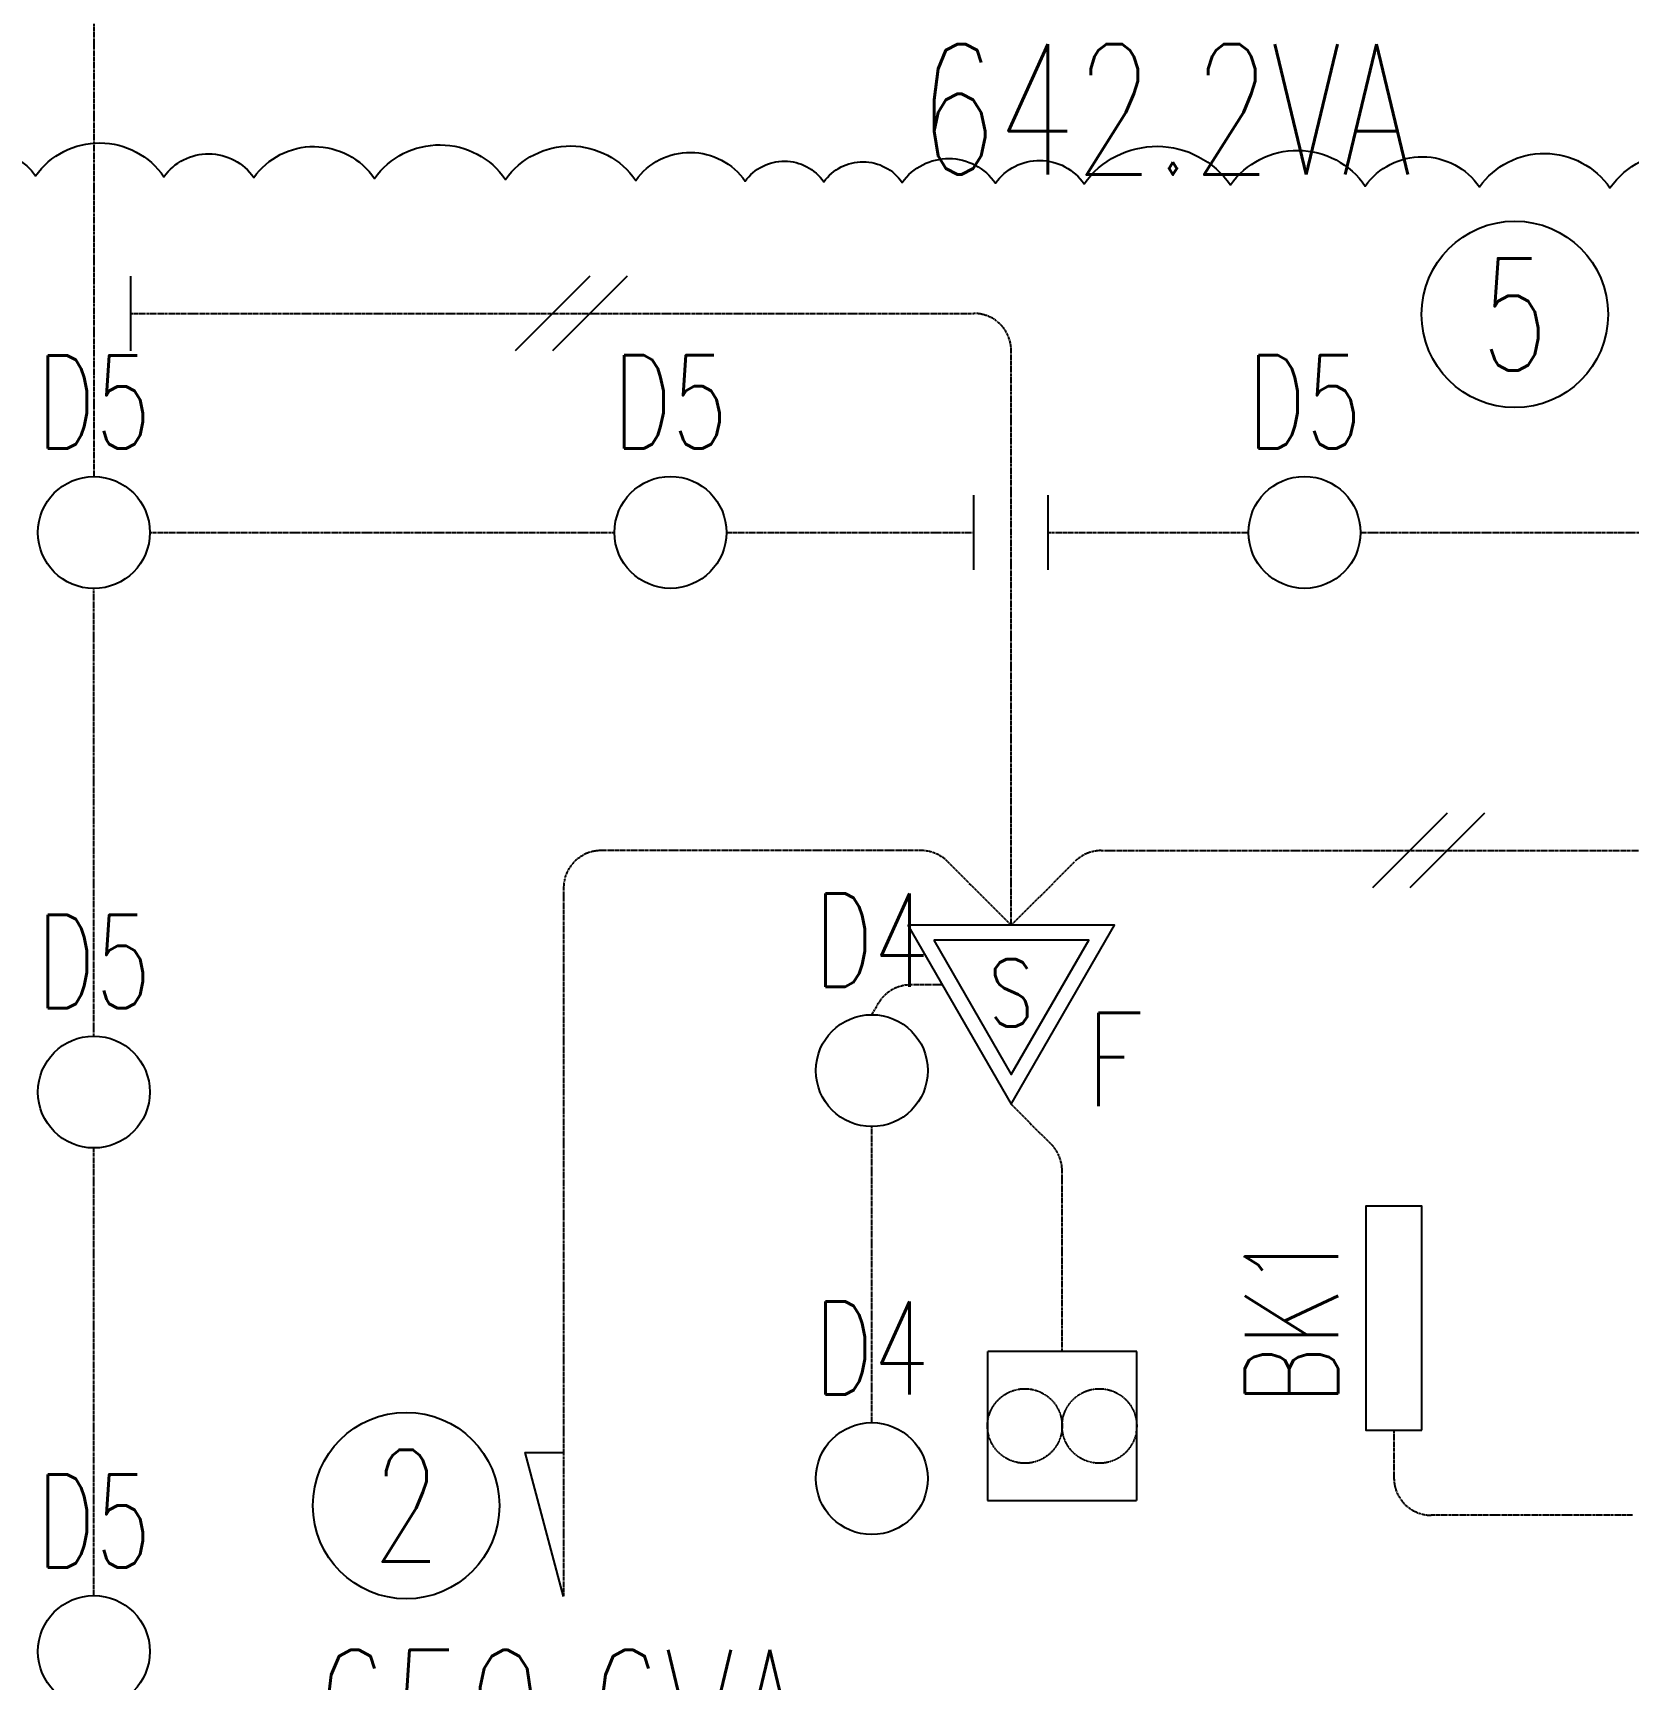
# Model space of a CAD drawing. Header units: millimetres. Extents: x 3999 to 176614, y 1464 to 57550.
# Drawn here: x 113741 to 118017, y 29437 to 33851 of the extents above; entities that cross this region are included whole.
import ezdxf
from ezdxf.enums import TextEntityAlignment as Align

# ---------------------------------------------------------------- set-up
doc = ezdxf.new("R2010")
doc.units = ezdxf.units.MM
doc.header["$LTSCALE"] = 0.2
doc.set_wipeout_variables(frame=1)
doc.linetypes.add('CENTER', pattern=[50.8, 31.75, -6.35, 6.35, -6.35])
doc.linetypes.add('HIDDEN', pattern=[9.525, 6.35, -3.175])
for name, color, linetype in [('1_シンボル', 2, 'Continuous'), ('1_乗数', 3, 'Continuous'), ('1_回路番号', 4, 'Continuous'), ('1_文字', 3, 'Continuous'), ('1_機器', 7, 'HIDDEN'), ('1_配線_1', 1, 'Continuous'), ('1_配線_4', 1, 'CENTER')]:
    doc.layers.add(name, color=color, linetype=linetype)
doc.layers.add('1_追加変更', color=10, linetype='Continuous', plot=False)
doc.layers.add('kakure', color=170, linetype='Continuous', plot=False)
doc.styles.get("Standard").update_dxf_attribs({"font": 'simplex.shx', "width": 0.8, "bigfont": 'extfont2.shx'})

# ---------------------------------------------------------------- blocks, each defined once
blk = doc.blocks.new('L-DL')
at = {"color": 0, "linetype": 'ByBlock'}
blk.add_circle((0, 0), 150, dxfattribs=at)
blk = doc.blocks.new('D5')
at = {"layer": '1_シンボル', "linetype": 'Continuous', "lineweight": -3, "transparency": 33554687}
blk.add_blockref('L-DL', (0, 0), dxfattribs=at)
at = {"layer": 'kakure', "width": 0.7}
blk.add_text('D5', height=250, dxfattribs=at).set_placement((0, 350), align=Align.MIDDLE)
blk = doc.blocks.new('D4')
at = {"layer": '1_シンボル', "linetype": 'Continuous', "lineweight": -3, "transparency": 33554687}
blk.add_blockref('L-DL', (0, 0), dxfattribs=at)
at = {"layer": 'kakure', "width": 0.7}
blk.add_text('D4', height=250, dxfattribs=at).set_placement((0, 350), align=Align.MIDDLE)
blk = doc.blocks.new('L-20WX1B')
at = {"color": 0, "linetype": 'ByBlock'}
blk.add_lwpolyline([(-300, -75), (300, -75), (300, 75), (-300, 75)], close=True, dxfattribs=at)
blk = doc.blocks.new('BK1')
at = {"layer": '1_シンボル'}
blk.add_blockref('L-20WX1B', (0, 0), dxfattribs=at)
at = {"layer": 'kakure', "width": 0.7}
blk.add_text('BK1', height=250, dxfattribs=at).set_placement((0, 275), align=Align.MIDDLE)
blk = doc.blocks.new('L-熱ｾﾝｻｰ親')
at = {"color": 0, "linetype": 'ByBlock'}
for points in [[(-277.1, 480), (0, 0), (277.1, 480)], [(-207.8, 440), (0, 80), (207.8, 440)]]:
    blk.add_lwpolyline(points, close=True, dxfattribs=at)
at = {"color": 0, "linetype": 'ByBlock', "width": 0.8}
blk.add_text('S', height=180, dxfattribs=at).set_placement((0, 208.6), align=Align.CENTER)
blk = doc.blocks.new('換気扇')
at = {"color": 0}
blk.add_lwpolyline([(-200, -200), (200, -200), (200, 200), (-200, 200)], close=True, dxfattribs=at)
for centre in [(-100, 0), (100, 0)]:
    blk.add_circle(centre, 100, dxfattribs=at)

msp = doc.modelspace()

# ---------------------------------------------------------------- linework, layer by layer
at = {"layer": '1_乗数', "linetype": 'Continuous', "lineweight": -3}
for p, q in [((115233.8, 33198.9), (115033.7, 32998.8)), ((115333.8, 33198.9), (115133.7, 32998.8)), ((117532.7, 31758.6), (117332.5, 31558.4)), ((117632.7, 31758.6), (117432.5, 31558.4))]:
    msp.add_line(p, q, dxfattribs=at)
at = {"layer": '1_追加変更'}
msp.add_lwpolyline([(113504, 33469.4, -0.520567), (113747.7, 33467.6, -0.520567), (114091.6, 33465, -0.520567), (114332.6, 33463.1, -0.520567), (114656.5, 33460.6, -0.520567), (115007.5, 33458, -0.520567), (115356.8, 33455.3, -0.520567), (115650.2, 33453, -0.520567), (115861.1, 33451.4, -0.520567), (116071.2, 33449.8, -0.520567), (116321.5, 33447.9, -0.520567), (116559, 33446.1, -0.520567), (116951.1, 33443.1, -0.520567), (117312.8, 33440.3, -0.520567), (117619, 33438, -0.520567), (117968.8, 33435.3, -0.520567), (118345.3, 33432.5, -0.520567)], format="xyb", dxfattribs=at)
at = {"layer": '1_配線_1'}
for p, q in [((114003.4, 32998.8), (114003.4, 33198.8)), ((116262.9, 32411.6), (116262.9, 32611.6)), ((116462.9, 32411.6), (116462.9, 32611.6))]:
    msp.add_line(p, q, dxfattribs=at)
msp.add_lwpolyline([(115163.5, 29658.5), (115060, 30044.9), (115163.5, 30044.9)], dxfattribs=at)
at = {"layer": '1_配線_4'}
for p, q in [((113904, 33875), (113904, 32661.2)), ((114004, 33098.8), (116263.5, 33098.8)), ((116363.5, 31458.5), (116363.5, 32998.8)), ((114054, 32511.2), (115299.9, 32511.2)), ((115599.9, 32511.6), (116263.5, 32511.6)), ((116463.5, 32511.6), (116999.9, 32511.6)), ((117299.9, 32511.6), (118699.9, 32511.6)), ((113904, 31161.2), (113904, 32361.2)), ((116122.1, 31658.5), (115263.5, 31658.5)), ((116604.9, 31658.5), (118260.3, 31658.5)), ((116363.5, 31458.5), (116192.8, 31629.2)), ((116363.5, 31458.5), (116534.2, 31629.2)), ((115163.5, 31558.5), (115163.5, 29658.5)), ((116178.8, 31298.5), (116093.7, 31298.5)), ((115989.8, 31218.6), (116007.1, 31248.5)), ((116363.5, 30978.5), (116470.7, 30871.3)), ((115989.8, 30124.9), (115989.8, 30918.6)), ((113904, 29661.2), (113904, 30861.2)), ((116500, 30315.9), (116500, 30800.6)), ((117389.8, 30105.1), (117389.8, 29976.5)), ((118029.6, 29876.5), (117489.8, 29876.5))]:
    msp.add_line(p, q, dxfattribs=at)
for centre, start, end in [((116263.5, 32998.8), 0, 90), ((115263.5, 31558.5), 90, 180), ((116122.1, 31558.5), 45, 90), ((116604.9, 31558.5), 90, 135), ((116093.7, 31198.5), 90, 150), ((116400, 30800.6), 0, 45), ((117489.8, 29976.5), 180, 270)]:
    msp.add_arc(centre, 100, start, end, dxfattribs=at)

# ---------------------------------------------------------------- block references
at = {"layer": '1_シンボル'}
for name, p in [('D5', (113904, 32511.2)), ('D5', (115449.9, 32511.6)), ('D5', (117149.9, 32511.6)), ('D4', (115989.8, 31068.6)), ('D5', (113904, 31011.2)), ('D4', (115989.8, 29974.9)), ('D5', (113904, 29511.2))]:
    msp.add_blockref(name, p, dxfattribs=at)
at = {"layer": '1_シンボル', "lineweight": -3}
msp.add_blockref('L-熱ｾﾝｻｰ親', (116363.5, 30978.5), dxfattribs=at)
at = {"layer": '1_シンボル', "rotation": 90}
msp.add_blockref('BK1', (117389.8, 30405.1), dxfattribs=at)
at = {"layer": '1_機器'}
msp.add_blockref('換気扇', (116500, 30115.9), dxfattribs=at)

# ---------------------------------------------------------------- texts
at = {"layer": '1_文字', "lineweight": -3, "width": 0.8}
msp.add_text('F', height=250, dxfattribs=at).set_placement((116563.5, 30898.5), align=Align.BOTTOM_LEFT)
at = {"layer": 'kakure', "color": 210, "lineweight": -3, "width": 0.7}
for s, p in [('642.2VA', (116114.8, 33471)), ('659.6VA', (114488, 29165.5))]:
    msp.add_text(s, height=350, dxfattribs=at).set_placement(p)

# ---------------------------------------------------------------- wipeouts: each hides what was drawn before it
for points in [[(117712.8, 33387.8), (117711, 33387.8), (117709.2, 33387.7), (117707.3, 33387.7), (117705.5, 33387.6), (117703.7, 33387.6), (117701.8, 33387.5), (117700, 33387.4), (117698.2, 33387.3), (117696.4, 33387.2), (117694.5, 33387.1), (117692.7, 33387), (117690.9, 33386.9), (117689, 33386.7), (117687.2, 33386.6), (117685.4, 33386.4), (117683.6, 33386.2), (117681.7, 33386), (117679.9, 33385.8), (117678.1, 33385.6), (117676.3, 33385.3), (117674.5, 33385.1), (117672.7, 33384.9), (117670.8, 33384.6), (117669, 33384.3), (117667.2, 33384), (117665.4, 33383.7), (117663.6, 33383.4), (117661.8, 33383.1), (117660, 33382.8), (117658.2, 33382.4), (117656.4, 33382.1), (117654.6, 33381.7), (117652.8, 33381.3), (117651, 33380.9), (117649.2, 33380.5), (117647.4, 33380.1), (117645.7, 33379.7), (117643.9, 33379.3), (117642.1, 33378.8), (117640.3, 33378.4), (117638.6, 33377.9), (117636.8, 33377.4), (117635, 33376.9), (117633.3, 33376.4), (117631.5, 33375.9), (117629.7, 33375.4), (117628, 33374.9), (117626.2, 33374.3), (117624.5, 33373.8), (117622.7, 33373.2), (117621, 33372.6), (117619.3, 33372), (117617.5, 33371.4), (117615.8, 33370.8), (117614.1, 33370.2), (117612.4, 33369.6), (117610.7, 33368.9), (117608.9, 33368.3), (117607.2, 33367.6), (117605.5, 33366.9), (117603.8, 33366.3), (117602.1, 33365.6), (117600.4, 33364.9), (117598.8, 33364.1), (117597.1, 33363.4), (117595.4, 33362.7), (117593.7, 33361.9), (117592.1, 33361.2), (117590.4, 33360.4), (117588.7, 33359.6), (117587.1, 33358.8), (117585.4, 33358), (117583.8, 33357.2), (117582.2, 33356.4), (117580.5, 33355.6), (117578.9, 33354.7), (117577.3, 33353.9), (117575.7, 33353), (117574, 33352.1), (117572.4, 33351.2), (117570.8, 33350.4), (117569.2, 33349.4), (117567.7, 33348.5), (117566.1, 33347.6), (117564.5, 33346.7), (117562.9, 33345.7), (117561.4, 33344.8), (117559.8, 33343.8), (117558.2, 33342.9), (117556.7, 33341.9), (117555.2, 33340.9), (117553.6, 33339.9), (117552.1, 33338.9), (117550.6, 33337.8), (117549.1, 33336.8), (117547.5, 33335.8), (117546, 33334.7), (117544.5, 33333.7), (117543.1, 33332.6), (117541.6, 33331.5), (117540.1, 33330.4), (117538.6, 33329.3), (117537.2, 33328.2), (117535.7, 33327.1), (117534.3, 33326), (117532.8, 33324.9), (117531.4, 33323.7), (117530, 33322.6), (117528.5, 33321.4), (117527.1, 33320.2), (117525.7, 33319.1), (117524.3, 33317.9), (117522.9, 33316.7), (117521.6, 33315.5), (117520.2, 33314.3), (117518.8, 33313.1), (117517.5, 33311.8), (117516.1, 33310.6), (117514.8, 33309.3), (117513.4, 33308.1), (117512.1, 33306.8), (117510.8, 33305.6), (117509.5, 33304.3), (117508.2, 33303), (117506.9, 33301.7), (117505.6, 33300.4), (117504.3, 33299.1), (117503, 33297.8), (117501.8, 33296.4), (117500.5, 33295.1), (117499.3, 33293.7), (117498, 33292.4), (117496.8, 33291), (117495.6, 33289.7), (117494.4, 33288.3), (117493.2, 33286.9), (117492, 33285.5), (117490.8, 33284.1), (117489.6, 33282.7), (117488.4, 33281.3), (117487.3, 33279.9), (117486.1, 33278.5), (117485, 33277), (117483.9, 33275.6), (117482.7, 33274.1), (117481.6, 33272.7), (117480.5, 33271.2), (117479.4, 33269.8), (117478.3, 33268.3), (117477.2, 33266.8), (117476.2, 33265.3), (117475.1, 33263.8), (117474.1, 33262.3), (117473, 33260.8), (117472, 33259.3), (117471, 33257.8), (117470, 33256.2), (117469, 33254.7), (117468, 33253.2), (117467, 33251.6), (117466, 33250.1), (117465.1, 33248.5), (117464.1, 33246.9), (117463.2, 33245.4), (117462.2, 33243.8), (117461.3, 33242.2), (117460.4, 33240.6), (117459.5, 33239), (117458.6, 33237.4), (117457.7, 33235.8), (117456.8, 33234.2), (117456, 33232.6), (117455.1, 33231), (117454.3, 33229.3), (117453.5, 33227.7), (117452.6, 33226.1), (117451.8, 33224.4), (117451, 33222.8), (117450.2, 33221.1), (117449.5, 33219.5), (117448.7, 33217.8), (117447.9, 33216.1), (117447.2, 33214.4), (117446.4, 33212.8), (117445.7, 33211.1), (117445, 33209.4), (117444.3, 33207.7), (117443.6, 33206), (117442.9, 33204.3), (117442.2, 33202.6), (117441.6, 33200.9), (117440.9, 33199.2), (117440.3, 33197.5), (117439.6, 33195.8), (117439, 33194), (117438.4, 33192.3), (117437.8, 33190.6), (117437.2, 33188.8), (117436.6, 33187.1), (117436.1, 33185.4), (117435.5, 33183.6), (117435, 33181.9), (117434.4, 33180.1), (117433.9, 33178.3), (117433.4, 33176.6), (117432.9, 33174.8), (117432.4, 33173.1), (117431.9, 33171.3), (117431.5, 33169.5), (117431, 33167.7), (117430.6, 33166), (117430.1, 33164.2), (117429.7, 33162.4), (117429.3, 33160.6), (117428.9, 33158.8), (117428.5, 33157), (117428.1, 33155.2), (117427.8, 33153.4), (117427.4, 33151.6), (117427.1, 33149.8), (117426.7, 33148), (117426.4, 33146.2), (117426.1, 33144.4), (117425.8, 33142.6), (117425.5, 33140.8), (117425.3, 33139), (117425, 33137.2), (117424.7, 33135.4), (117424.5, 33133.6), (117424.3, 33131.7), (117424.1, 33129.9), (117423.8, 33128.1), (117423.6, 33126.3), (117423.5, 33124.5), (117423.3, 33122.6), (117423.1, 33120.8), (117423, 33119), (117422.8, 33117.2), (117422.7, 33115.3), (117422.6, 33113.5), (117422.5, 33111.7), (117422.4, 33109.8), (117422.3, 33108), (117422.3, 33106.2), (117422.2, 33104.3), (117422.2, 33102.5), (117422.1, 33100.7), (117422.1, 33098.8), (117422.1, 33097), (117422.1, 33095.2), (117422.1, 33093.3), (117422.1, 33091.5), (117422.2, 33089.7), (117422.2, 33087.9), (117422.3, 33086), (117422.3, 33084.2), (117422.4, 33082.4), (117422.5, 33080.5), (117422.6, 33078.7), (117422.7, 33076.9), (117422.8, 33075), (117423, 33073.2), (117423.1, 33071.4), (117423.3, 33069.6), (117423.5, 33067.7), (117423.6, 33065.9), (117423.8, 33064.1), (117424.1, 33062.3), (117424.3, 33060.5), (117424.5, 33058.6), (117424.7, 33056.8), (117425, 33055), (117425.3, 33053.2), (117425.5, 33051.4), (117425.8, 33049.6), (117426.1, 33047.8), (117426.4, 33046), (117426.7, 33044.1), (117427.1, 33042.3), (117427.4, 33040.5), (117427.8, 33038.7), (117428.1, 33037), (117428.5, 33035.2), (117428.9, 33033.4), (117429.3, 33031.6), (117429.7, 33029.8), (117430.1, 33028), (117430.6, 33026.2), (117431, 33024.4), (117431.5, 33022.7), (117431.9, 33020.9), (117432.4, 33019.1), (117432.9, 33017.4), (117433.4, 33015.6), (117433.9, 33013.8), (117434.4, 33012.1), (117435, 33010.3), (117435.5, 33008.6), (117436.1, 33006.8), (117436.6, 33005.1), (117437.2, 33003.4), (117437.8, 33001.6), (117438.4, 32999.9), (117439, 32998.2), (117439.6, 32996.4), (117440.3, 32994.7), (117440.9, 32993), (117441.6, 32991.3), (117442.2, 32989.6), (117442.9, 32987.9), (117443.6, 32986.2), (117444.3, 32984.5), (117445, 32982.8), (117445.7, 32981.1), (117446.4, 32979.4), (117447.2, 32977.7), (117447.9, 32976.1), (117448.7, 32974.4), (117449.5, 32972.7), (117450.2, 32971.1), (117451, 32969.4), (117451.8, 32967.8), (117452.6, 32966.1), (117453.5, 32964.5), (117454.3, 32962.9), (117455.1, 32961.2), (117456, 32959.6), (117456.8, 32958), (117457.7, 32956.4), (117458.6, 32954.8), (117459.5, 32953.2), (117460.4, 32951.6), (117461.3, 32950), (117462.2, 32948.4), (117463.2, 32946.8), (117464.1, 32945.3), (117465.1, 32943.7), (117466, 32942.1), (117467, 32940.6), (117468, 32939), (117469, 32937.5), (117470, 32936), (117471, 32934.4), (117472, 32932.9), (117473, 32931.4), (117474.1, 32929.9), (117475.1, 32928.4), (117476.2, 32926.9), (117477.2, 32925.4), (117478.3, 32923.9), (117479.4, 32922.4), (117480.5, 32921), (117481.6, 32919.5), (117482.7, 32918.1), (117483.9, 32916.6), (117485, 32915.2), (117486.1, 32913.7), (117487.3, 32912.3), (117488.4, 32910.9), (117489.6, 32909.5), (117490.8, 32908.1), (117492, 32906.7), (117493.2, 32905.3), (117494.4, 32903.9), (117495.6, 32902.5), (117496.8, 32901.2), (117498, 32899.8), (117499.3, 32898.4), (117500.5, 32897.1), (117501.8, 32895.8), (117503, 32894.4), (117504.3, 32893.1), (117505.6, 32891.8), (117506.9, 32890.5), (117508.2, 32889.2), (117509.5, 32887.9), (117510.8, 32886.6), (117512.1, 32885.4), (117513.4, 32884.1), (117514.8, 32882.9), (117516.1, 32881.6), (117517.5, 32880.4), (117518.8, 32879.1), (117520.2, 32877.9), (117521.6, 32876.7), (117522.9, 32875.5), (117524.3, 32874.3), (117525.7, 32873.1), (117527.1, 32871.9), (117528.5, 32870.8), (117530, 32869.6), (117531.4, 32868.5), (117532.8, 32867.3), (117534.3, 32866.2), (117535.7, 32865.1), (117537.2, 32864), (117538.6, 32862.9), (117540.1, 32861.8), (117541.6, 32860.7), (117543.1, 32859.6), (117544.5, 32858.5), (117546, 32857.5), (117547.5, 32856.4), (117549.1, 32855.4), (117550.6, 32854.3), (117552.1, 32853.3), (117553.6, 32852.3), (117555.2, 32851.3), (117556.7, 32850.3), (117558.2, 32849.3), (117559.8, 32848.4), (117561.4, 32847.4), (117562.9, 32846.5), (117564.5, 32845.5), (117566.1, 32844.6), (117567.7, 32843.7), (117569.2, 32842.7), (117570.8, 32841.8), (117572.4, 32840.9), (117574, 32840.1), (117575.7, 32839.2), (117577.3, 32838.3), (117578.9, 32837.5), (117580.5, 32836.6), (117582.2, 32835.8), (117583.8, 32835), (117585.4, 32834.2), (117587.1, 32833.4), (117588.7, 32832.6), (117590.4, 32831.8), (117592.1, 32831), (117593.7, 32830.3), (117595.4, 32829.5), (117597.1, 32828.8), (117598.8, 32828.1), (117600.4, 32827.3), (117602.1, 32826.6), (117603.8, 32825.9), (117605.5, 32825.2), (117607.2, 32824.6), (117608.9, 32823.9), (117610.7, 32823.3), (117612.4, 32822.6), (117614.1, 32822), (117615.8, 32821.4), (117617.5, 32820.8), (117619.3, 32820.2), (117621, 32819.6), (117622.7, 32819), (117624.5, 32818.4), (117626.2, 32817.9), (117628, 32817.3), (117629.7, 32816.8), (117631.5, 32816.3), (117633.3, 32815.8), (117635, 32815.3), (117636.8, 32814.8), (117638.6, 32814.3), (117640.3, 32813.8), (117642.1, 32813.4), (117643.9, 32812.9), (117645.7, 32812.5), (117647.4, 32812.1), (117649.2, 32811.7), (117651, 32811.3), (117652.8, 32810.9), (117654.6, 32810.5), (117656.4, 32810.1), (117658.2, 32809.8), (117660, 32809.4), (117661.8, 32809.1), (117663.6, 32808.8), (117665.4, 32808.5), (117667.2, 32808.2), (117669, 32807.9), (117670.8, 32807.6), (117672.7, 32807.3), (117674.5, 32807.1), (117676.3, 32806.8), (117678.1, 32806.6), (117679.9, 32806.4), (117681.7, 32806.2), (117683.6, 32806), (117685.4, 32805.8), (117687.2, 32805.6), (117689, 32805.5), (117690.9, 32805.3), (117692.7, 32805.2), (117694.5, 32805.1), (117696.4, 32804.9), (117698.2, 32804.8), (117700, 32804.8), (117701.8, 32804.7), (117703.7, 32804.6), (117705.5, 32804.5), (117707.3, 32804.5), (117709.2, 32804.5), (117711, 32804.4), (117712.8, 32804.4), (117714.7, 32804.4), (117716.5, 32804.4), (117718.3, 32804.5), (117720.2, 32804.5), (117722, 32804.5), (117723.8, 32804.6), (117725.7, 32804.7), (117727.5, 32804.8), (117729.3, 32804.8), (117731.2, 32804.9), (117733, 32805.1), (117734.8, 32805.2), (117736.6, 32805.3), (117738.5, 32805.5), (117740.3, 32805.6), (117742.1, 32805.8), (117743.9, 32806), (117745.8, 32806.2), (117747.6, 32806.4), (117749.4, 32806.6), (117751.2, 32806.8), (117753, 32807.1), (117754.8, 32807.3), (117756.7, 32807.6), (117758.5, 32807.9), (117760.3, 32808.2), (117762.1, 32808.5), (117763.9, 32808.8), (117765.7, 32809.1), (117767.5, 32809.4), (117769.3, 32809.8), (117771.1, 32810.1), (117772.9, 32810.5), (117774.7, 32810.9), (117776.5, 32811.3), (117778.3, 32811.7), (117780.1, 32812.1), (117781.8, 32812.5), (117783.6, 32812.9), (117785.4, 32813.4), (117787.2, 32813.8), (117788.9, 32814.3), (117790.7, 32814.8), (117792.5, 32815.3), (117794.2, 32815.8), (117796, 32816.3), (117797.8, 32816.8), (117799.5, 32817.3), (117801.3, 32817.9), (117803, 32818.4), (117804.8, 32819), (117806.5, 32819.6), (117808.2, 32820.2), (117810, 32820.8), (117811.7, 32821.4), (117813.4, 32822), (117815.1, 32822.6), (117816.8, 32823.3), (117818.6, 32823.9), (117820.3, 32824.6), (117822, 32825.2), (117823.7, 32825.9), (117825.4, 32826.6), (117827.1, 32827.3), (117828.7, 32828.1), (117830.4, 32828.8), (117832.1, 32829.5), (117833.8, 32830.3), (117835.4, 32831), (117837.1, 32831.8), (117838.8, 32832.6), (117840.4, 32833.4), (117842.1, 32834.2), (117843.7, 32835), (117845.3, 32835.8), (117847, 32836.6), (117848.6, 32837.5), (117850.2, 32838.3), (117851.8, 32839.2), (117853.5, 32840.1), (117855.1, 32840.9), (117856.7, 32841.8), (117858.3, 32842.7), (117859.8, 32843.7), (117861.4, 32844.6), (117863, 32845.5), (117864.6, 32846.5), (117866.1, 32847.4), (117867.7, 32848.4), (117869.3, 32849.3), (117870.8, 32850.3), (117872.3, 32851.3), (117873.9, 32852.3), (117875.4, 32853.3), (117876.9, 32854.3), (117878.4, 32855.4), (117880, 32856.4), (117881.5, 32857.5), (117883, 32858.5), (117884.4, 32859.6), (117885.9, 32860.7), (117887.4, 32861.8), (117888.9, 32862.9), (117890.3, 32864), (117891.8, 32865.1), (117893.2, 32866.2), (117894.7, 32867.3), (117896.1, 32868.5), (117897.5, 32869.6), (117899, 32870.8), (117900.4, 32871.9), (117901.8, 32873.1), (117903.2, 32874.3), (117904.6, 32875.5), (117905.9, 32876.7), (117907.3, 32877.9), (117908.7, 32879.1), (117910, 32880.4), (117911.4, 32881.6), (117912.7, 32882.9), (117914.1, 32884.1), (117915.4, 32885.4), (117916.7, 32886.6), (117918, 32887.9), (117919.3, 32889.2), (117920.6, 32890.5), (117921.9, 32891.8), (117923.2, 32893.1), (117924.5, 32894.4), (117925.7, 32895.8), (117927, 32897.1), (117928.2, 32898.4), (117929.5, 32899.8), (117930.7, 32901.2), (117931.9, 32902.5), (117933.1, 32903.9), (117934.3, 32905.3), (117935.5, 32906.7), (117936.7, 32908.1), (117937.9, 32909.5), (117939.1, 32910.9), (117940.2, 32912.3), (117941.4, 32913.7), (117942.5, 32915.2), (117943.7, 32916.6), (117944.8, 32918.1), (117945.9, 32919.5), (117947, 32921), (117948.1, 32922.4), (117949.2, 32923.9), (117950.3, 32925.4), (117951.3, 32926.9), (117952.4, 32928.4), (117953.4, 32929.9), (117954.5, 32931.4), (117955.5, 32932.9), (117956.5, 32934.4), (117957.5, 32936), (117958.5, 32937.5), (117959.5, 32939), (117960.5, 32940.6), (117961.5, 32942.1), (117962.4, 32943.7), (117963.4, 32945.3), (117964.3, 32946.8), (117965.3, 32948.4), (117966.2, 32950), (117967.1, 32951.6), (117968, 32953.2), (117968.9, 32954.8), (117969.8, 32956.4), (117970.7, 32958), (117971.5, 32959.6), (117972.4, 32961.2), (117973.2, 32962.9), (117974, 32964.5), (117974.9, 32966.1), (117975.7, 32967.8), (117976.5, 32969.4), (117977.3, 32971.1), (117978, 32972.7), (117978.8, 32974.4), (117979.6, 32976.1), (117980.3, 32977.7), (117981.1, 32979.4), (117981.8, 32981.1), (117982.5, 32982.8), (117983.2, 32984.5), (117983.9, 32986.2), (117984.6, 32987.9), (117985.3, 32989.6), (117985.9, 32991.3), (117986.6, 32993), (117987.2, 32994.7), (117987.9, 32996.4), (117988.5, 32998.2), (117989.1, 32999.9), (117989.7, 33001.6), (117990.3, 33003.4), (117990.9, 33005.1), (117991.4, 33006.8), (117992, 33008.6), (117992.5, 33010.3), (117993.1, 33012.1), (117993.6, 33013.8), (117994.1, 33015.6), (117994.6, 33017.4), (117995.1, 33019.1), (117995.6, 33020.9), (117996, 33022.7), (117996.5, 33024.4), (117996.9, 33026.2), (117997.4, 33028), (117997.8, 33029.8), (117998.2, 33031.6), (117998.6, 33033.4), (117999, 33035.2), (117999.4, 33037), (117999.7, 33038.7), (118000.1, 33040.5), (118000.4, 33042.3), (118000.8, 33044.1), (118001.1, 33046), (118001.4, 33047.8), (118001.7, 33049.6), (118002, 33051.4), (118002.2, 33053.2), (118002.5, 33055), (118002.8, 33056.8), (118003, 33058.6), (118003.2, 33060.5), (118003.5, 33062.3), (118003.7, 33064.1), (118003.9, 33065.9), (118004, 33067.7), (118004.2, 33069.6), (118004.4, 33071.4), (118004.5, 33073.2), (118004.7, 33075), (118004.8, 33076.9), (118004.9, 33078.7), (118005, 33080.5), (118005.1, 33082.4), (118005.2, 33084.2), (118005.2, 33086), (118005.3, 33087.9), (118005.3, 33089.7), (118005.4, 33091.5), (118005.4, 33093.3), (118005.4, 33095.2), (118005.4, 33097), (118005.4, 33098.8), (118005.4, 33100.7), (118005.3, 33102.5), (118005.3, 33104.3), (118005.2, 33106.2), (118005.2, 33108), (118005.1, 33109.8), (118005, 33111.7), (118004.9, 33113.5), (118004.8, 33115.3), (118004.7, 33117.2), (118004.5, 33119), (118004.4, 33120.8), (118004.2, 33122.6), (118004, 33124.5), (118003.9, 33126.3), (118003.7, 33128.1), (118003.5, 33129.9), (118003.2, 33131.7), (118003, 33133.6), (118002.8, 33135.4), (118002.5, 33137.2), (118002.2, 33139), (118002, 33140.8), (118001.7, 33142.6), (118001.4, 33144.4), (118001.1, 33146.2), (118000.8, 33148), (118000.4, 33149.8), (118000.1, 33151.6), (117999.7, 33153.4), (117999.4, 33155.2), (117999, 33157), (117998.6, 33158.8), (117998.2, 33160.6), (117997.8, 33162.4), (117997.4, 33164.2), (117996.9, 33166), (117996.5, 33167.7), (117996, 33169.5), (117995.6, 33171.3), (117995.1, 33173.1), (117994.6, 33174.8), (117994.1, 33176.6), (117993.6, 33178.3), (117993.1, 33180.1), (117992.5, 33181.9), (117992, 33183.6), (117991.4, 33185.4), (117990.9, 33187.1), (117990.3, 33188.8), (117989.7, 33190.6), (117989.1, 33192.3), (117988.5, 33194), (117987.9, 33195.8), (117987.2, 33197.5), (117986.6, 33199.2), (117985.9, 33200.9), (117985.3, 33202.6), (117984.6, 33204.3), (117983.9, 33206), (117983.2, 33207.7), (117982.5, 33209.4), (117981.8, 33211.1), (117981.1, 33212.8), (117980.3, 33214.4), (117979.6, 33216.1), (117978.8, 33217.8), (117978, 33219.5), (117977.3, 33221.1), (117976.5, 33222.8), (117975.7, 33224.4), (117974.9, 33226.1), (117974, 33227.7), (117973.2, 33229.3), (117972.4, 33231), (117971.5, 33232.6), (117970.7, 33234.2), (117969.8, 33235.8), (117968.9, 33237.4), (117968, 33239), (117967.1, 33240.6), (117966.2, 33242.2), (117965.3, 33243.8), (117964.3, 33245.4), (117963.4, 33246.9), (117962.4, 33248.5), (117961.5, 33250.1), (117960.5, 33251.6), (117959.5, 33253.2), (117958.5, 33254.7), (117957.5, 33256.2), (117956.5, 33257.8), (117955.5, 33259.3), (117954.5, 33260.8), (117953.4, 33262.3), (117952.4, 33263.8), (117951.3, 33265.3), (117950.3, 33266.8), (117949.2, 33268.3), (117948.1, 33269.8), (117947, 33271.2), (117945.9, 33272.7), (117944.8, 33274.1), (117943.7, 33275.6), (117942.5, 33277), (117941.4, 33278.5), (117940.2, 33279.9), (117939.1, 33281.3), (117937.9, 33282.7), (117936.7, 33284.1), (117935.5, 33285.5), (117934.3, 33286.9), (117933.1, 33288.3), (117931.9, 33289.7), (117930.7, 33291), (117929.5, 33292.4), (117928.2, 33293.7), (117927, 33295.1), (117925.7, 33296.4), (117924.5, 33297.8), (117923.2, 33299.1), (117921.9, 33300.4), (117920.6, 33301.7), (117919.3, 33303), (117918, 33304.3), (117916.7, 33305.6), (117915.4, 33306.8), (117914.1, 33308.1), (117912.7, 33309.3), (117911.4, 33310.6), (117910, 33311.8), (117908.7, 33313.1), (117907.3, 33314.3), (117905.9, 33315.5), (117904.6, 33316.7), (117903.2, 33317.9), (117901.8, 33319.1), (117900.4, 33320.2), (117899, 33321.4), (117897.5, 33322.6), (117896.1, 33323.7), (117894.7, 33324.9), (117893.2, 33326), (117891.8, 33327.1), (117890.3, 33328.2), (117888.9, 33329.3), (117887.4, 33330.4), (117885.9, 33331.5), (117884.4, 33332.6), (117883, 33333.7), (117881.5, 33334.7), (117880, 33335.8), (117878.4, 33336.8), (117876.9, 33337.8), (117875.4, 33338.9), (117873.9, 33339.9), (117872.3, 33340.9), (117870.8, 33341.9), (117869.3, 33342.9), (117867.7, 33343.8), (117866.1, 33344.8), (117864.6, 33345.7), (117863, 33346.7), (117861.4, 33347.6), (117859.8, 33348.5), (117858.3, 33349.4), (117856.7, 33350.4), (117855.1, 33351.2), (117853.5, 33352.1), (117851.8, 33353), (117850.2, 33353.9), (117848.6, 33354.7), (117847, 33355.6), (117845.3, 33356.4), (117843.7, 33357.2), (117842.1, 33358), (117840.4, 33358.8), (117838.8, 33359.6), (117837.1, 33360.4), (117835.4, 33361.2), (117833.8, 33361.9), (117832.1, 33362.7), (117830.4, 33363.4), (117828.7, 33364.1), (117827.1, 33364.9), (117825.4, 33365.6), (117823.7, 33366.3), (117822, 33366.9), (117820.3, 33367.6), (117818.6, 33368.3), (117816.8, 33368.9), (117815.1, 33369.6), (117813.4, 33370.2), (117811.7, 33370.8), (117810, 33371.4), (117808.2, 33372), (117806.5, 33372.6), (117804.8, 33373.2), (117803, 33373.8), (117801.3, 33374.3), (117799.5, 33374.9), (117797.8, 33375.4), (117796, 33375.9), (117794.2, 33376.4), (117792.5, 33376.9), (117790.7, 33377.4), (117788.9, 33377.9), (117787.2, 33378.4), (117785.4, 33378.8), (117783.6, 33379.3), (117781.8, 33379.7), (117780.1, 33380.1), (117778.3, 33380.5), (117776.5, 33380.9), (117774.7, 33381.3), (117772.9, 33381.7), (117771.1, 33382.1), (117769.3, 33382.4), (117767.5, 33382.8), (117765.7, 33383.1), (117763.9, 33383.4), (117762.1, 33383.7), (117760.3, 33384), (117758.5, 33384.3), (117756.7, 33384.6), (117754.8, 33384.9), (117753, 33385.1), (117751.2, 33385.3), (117749.4, 33385.6), (117747.6, 33385.8), (117745.8, 33386), (117743.9, 33386.2), (117742.1, 33386.4), (117740.3, 33386.6), (117738.5, 33386.7), (117736.6, 33386.9), (117734.8, 33387), (117733, 33387.1), (117731.2, 33387.2), (117729.3, 33387.3), (117727.5, 33387.4), (117725.7, 33387.5), (117723.8, 33387.6), (117722, 33387.6), (117720.2, 33387.7), (117718.3, 33387.7), (117716.5, 33387.8), (117714.7, 33387.8)], [(114740.4, 30194.1), (114738.6, 30194.1), (114736.8, 30194.1), (114734.9, 30194), (114733.1, 30194), (114731.3, 30193.9), (114729.5, 30193.9), (114727.6, 30193.8), (114725.8, 30193.7), (114724, 30193.6), (114722.1, 30193.5), (114720.3, 30193.4), (114718.5, 30193.2), (114716.6, 30193.1), (114714.8, 30192.9), (114713, 30192.7), (114711.2, 30192.5), (114709.4, 30192.4), (114707.5, 30192.1), (114705.7, 30191.9), (114703.9, 30191.7), (114702.1, 30191.5), (114700.3, 30191.2), (114698.5, 30190.9), (114696.6, 30190.7), (114694.8, 30190.4), (114693, 30190.1), (114691.2, 30189.8), (114689.4, 30189.5), (114687.6, 30189.1), (114685.8, 30188.8), (114684, 30188.4), (114682.2, 30188.1), (114680.4, 30187.7), (114678.6, 30187.3), (114676.8, 30186.9), (114675.1, 30186.5), (114673.3, 30186.1), (114671.5, 30185.6), (114669.7, 30185.2), (114667.9, 30184.7), (114666.2, 30184.3), (114664.4, 30183.8), (114662.6, 30183.3), (114660.9, 30182.8), (114659.1, 30182.3), (114657.4, 30181.8), (114655.6, 30181.2), (114653.8, 30180.7), (114652.1, 30180.1), (114650.4, 30179.6), (114648.6, 30179), (114646.9, 30178.4), (114645.2, 30177.8), (114643.4, 30177.2), (114641.7, 30176.6), (114640, 30175.9), (114638.3, 30175.3), (114636.6, 30174.6), (114634.8, 30174), (114633.1, 30173.3), (114631.4, 30172.6), (114629.7, 30171.9), (114628.1, 30171.2), (114626.4, 30170.5), (114624.7, 30169.8), (114623, 30169), (114621.3, 30168.3), (114619.7, 30167.5), (114618, 30166.7), (114616.3, 30166), (114614.7, 30165.2), (114613, 30164.4), (114611.4, 30163.6), (114609.8, 30162.7), (114608.1, 30161.9), (114606.5, 30161.1), (114604.9, 30160.2), (114603.3, 30159.4), (114601.7, 30158.5), (114600, 30157.6), (114598.4, 30156.7), (114596.9, 30155.8), (114595.3, 30154.9), (114593.7, 30154), (114592.1, 30153), (114590.5, 30152.1), (114589, 30151.1), (114587.4, 30150.2), (114585.9, 30149.2), (114584.3, 30148.2), (114582.8, 30147.2), (114581.2, 30146.2), (114579.7, 30145.2), (114578.2, 30144.2), (114576.7, 30143.2), (114575.2, 30142.1), (114573.6, 30141.1), (114572.2, 30140), (114570.7, 30138.9), (114569.2, 30137.9), (114567.7, 30136.8), (114566.2, 30135.7), (114564.8, 30134.6), (114563.3, 30133.5), (114561.9, 30132.3), (114560.4, 30131.2), (114559, 30130.1), (114557.6, 30128.9), (114556.2, 30127.8), (114554.7, 30126.6), (114553.3, 30125.4), (114551.9, 30124.2), (114550.5, 30123), (114549.2, 30121.8), (114547.8, 30120.6), (114546.4, 30119.4), (114545.1, 30118.2), (114543.7, 30116.9), (114542.4, 30115.7), (114541, 30114.4), (114539.7, 30113.2), (114538.4, 30111.9), (114537.1, 30110.6), (114535.8, 30109.3), (114534.5, 30108), (114533.2, 30106.7), (114531.9, 30105.4), (114530.6, 30104.1), (114529.4, 30102.8), (114528.1, 30101.4), (114526.9, 30100.1), (114525.6, 30098.7), (114524.4, 30097.4), (114523.2, 30096), (114522, 30094.6), (114520.8, 30093.3), (114519.6, 30091.9), (114518.4, 30090.5), (114517.2, 30089.1), (114516, 30087.7), (114514.9, 30086.2), (114513.7, 30084.8), (114512.6, 30083.4), (114511.5, 30081.9), (114510.3, 30080.5), (114509.2, 30079), (114508.1, 30077.6), (114507, 30076.1), (114505.9, 30074.6), (114504.9, 30073.1), (114503.8, 30071.7), (114502.7, 30070.2), (114501.7, 30068.7), (114500.6, 30067.1), (114499.6, 30065.6), (114498.6, 30064.1), (114497.6, 30062.6), (114496.6, 30061), (114495.6, 30059.5), (114494.6, 30058), (114493.6, 30056.4), (114492.7, 30054.8), (114491.7, 30053.3), (114490.8, 30051.7), (114489.8, 30050.1), (114488.9, 30048.5), (114488, 30047), (114487.1, 30045.4), (114486.2, 30043.8), (114485.3, 30042.2), (114484.5, 30040.5), (114483.6, 30038.9), (114482.7, 30037.3), (114481.9, 30035.7), (114481.1, 30034), (114480.2, 30032.4), (114479.4, 30030.8), (114478.6, 30029.1), (114477.8, 30027.5), (114477.1, 30025.8), (114476.3, 30024.1), (114475.5, 30022.5), (114474.8, 30020.8), (114474, 30019.1), (114473.3, 30017.4), (114472.6, 30015.8), (114471.9, 30014.1), (114471.2, 30012.4), (114470.5, 30010.7), (114469.8, 30009), (114469.2, 30007.3), (114468.5, 30005.5), (114467.9, 30003.8), (114467.2, 30002.1), (114466.6, 30000.4), (114466, 29998.7), (114465.4, 29996.9), (114464.8, 29995.2), (114464.3, 29993.4), (114463.7, 29991.7), (114463.1, 29990), (114462.6, 29988.2), (114462.1, 29986.5), (114461.5, 29984.7), (114461, 29982.9), (114460.5, 29981.2), (114460, 29979.4), (114459.6, 29977.6), (114459.1, 29975.9), (114458.6, 29974.1), (114458.2, 29972.3), (114457.8, 29970.5), (114457.3, 29968.8), (114456.9, 29967), (114456.5, 29965.2), (114456.1, 29963.4), (114455.8, 29961.6), (114455.4, 29959.8), (114455, 29958), (114454.7, 29956.2), (114454.4, 29954.4), (114454, 29952.6), (114453.7, 29950.8), (114453.4, 29949), (114453.1, 29947.2), (114452.9, 29945.4), (114452.6, 29943.5), (114452.3, 29941.7), (114452.1, 29939.9), (114451.9, 29938.1), (114451.7, 29936.3), (114451.5, 29934.5), (114451.3, 29932.6), (114451.1, 29930.8), (114450.9, 29929), (114450.7, 29927.2), (114450.6, 29925.3), (114450.5, 29923.5), (114450.3, 29921.7), (114450.2, 29919.8), (114450.1, 29918), (114450, 29916.2), (114449.9, 29914.4), (114449.9, 29912.5), (114449.8, 29910.7), (114449.8, 29908.9), (114449.7, 29907), (114449.7, 29905.2), (114449.7, 29903.4), (114449.7, 29901.5), (114449.7, 29899.7), (114449.7, 29897.9), (114449.8, 29896), (114449.8, 29894.2), (114449.9, 29892.4), (114449.9, 29890.5), (114450, 29888.7), (114450.1, 29886.9), (114450.2, 29885), (114450.3, 29883.2), (114450.5, 29881.4), (114450.6, 29879.6), (114450.7, 29877.7), (114450.9, 29875.9), (114451.1, 29874.1), (114451.3, 29872.3), (114451.5, 29870.4), (114451.7, 29868.6), (114451.9, 29866.8), (114452.1, 29865), (114452.3, 29863.2), (114452.6, 29861.4), (114452.9, 29859.5), (114453.1, 29857.7), (114453.4, 29855.9), (114453.7, 29854.1), (114454, 29852.3), (114454.4, 29850.5), (114454.7, 29848.7), (114455, 29846.9), (114455.4, 29845.1), (114455.8, 29843.3), (114456.1, 29841.5), (114456.5, 29839.7), (114456.9, 29837.9), (114457.3, 29836.1), (114457.8, 29834.4), (114458.2, 29832.6), (114458.6, 29830.8), (114459.1, 29829), (114459.6, 29827.3), (114460, 29825.5), (114460.5, 29823.7), (114461, 29822), (114461.5, 29820.2), (114462.1, 29818.4), (114462.6, 29816.7), (114463.1, 29814.9), (114463.7, 29813.2), (114464.3, 29811.4), (114464.8, 29809.7), (114465.4, 29808), (114466, 29806.2), (114466.6, 29804.5), (114467.2, 29802.8), (114467.9, 29801.1), (114468.5, 29799.3), (114469.2, 29797.6), (114469.8, 29795.9), (114470.5, 29794.2), (114471.2, 29792.5), (114471.9, 29790.8), (114472.6, 29789.1), (114473.3, 29787.5), (114474, 29785.8), (114474.8, 29784.1), (114475.5, 29782.4), (114476.3, 29780.8), (114477.1, 29779.1), (114477.8, 29777.4), (114478.6, 29775.8), (114479.4, 29774.1), (114480.2, 29772.5), (114481.1, 29770.8), (114481.9, 29769.2), (114482.7, 29767.6), (114483.6, 29766), (114484.5, 29764.3), (114485.3, 29762.7), (114486.2, 29761.1), (114487.1, 29759.5), (114488, 29757.9), (114488.9, 29756.3), (114489.8, 29754.8), (114490.8, 29753.2), (114491.7, 29751.6), (114492.7, 29750.1), (114493.6, 29748.5), (114494.6, 29746.9), (114495.6, 29745.4), (114496.6, 29743.8), (114497.6, 29742.3), (114498.6, 29740.8), (114499.6, 29739.3), (114500.6, 29737.7), (114501.7, 29736.2), (114502.7, 29734.7), (114503.8, 29733.2), (114504.9, 29731.8), (114505.9, 29730.3), (114507, 29728.8), (114508.1, 29727.3), (114509.2, 29725.9), (114510.3, 29724.4), (114511.5, 29723), (114512.6, 29721.5), (114513.7, 29720.1), (114514.9, 29718.7), (114516, 29717.2), (114517.2, 29715.8), (114518.4, 29714.4), (114519.6, 29713), (114520.8, 29711.6), (114522, 29710.3), (114523.2, 29708.9), (114524.4, 29707.5), (114525.6, 29706.2), (114526.9, 29704.8), (114528.1, 29703.5), (114529.4, 29702.1), (114530.6, 29700.8), (114531.9, 29699.5), (114533.2, 29698.2), (114534.5, 29696.9), (114535.8, 29695.6), (114537.1, 29694.3), (114538.4, 29693), (114539.7, 29691.7), (114541, 29690.5), (114542.4, 29689.2), (114543.7, 29688), (114545.1, 29686.7), (114546.4, 29685.5), (114547.8, 29684.3), (114549.2, 29683.1), (114550.5, 29681.9), (114551.9, 29680.7), (114553.3, 29679.5), (114554.7, 29678.3), (114556.2, 29677.1), (114557.6, 29676), (114559, 29674.8), (114560.4, 29673.7), (114561.9, 29672.5), (114563.3, 29671.4), (114564.8, 29670.3), (114566.2, 29669.2), (114567.7, 29668.1), (114569.2, 29667), (114570.7, 29665.9), (114572.2, 29664.9), (114573.6, 29663.8), (114575.2, 29662.8), (114576.7, 29661.7), (114578.2, 29660.7), (114579.7, 29659.7), (114581.2, 29658.7), (114582.8, 29657.7), (114584.3, 29656.7), (114585.9, 29655.7), (114587.4, 29654.7), (114589, 29653.8), (114590.5, 29652.8), (114592.1, 29651.9), (114593.7, 29650.9), (114595.3, 29650), (114596.9, 29649.1), (114598.4, 29648.2), (114600, 29647.3), (114601.7, 29646.4), (114603.3, 29645.5), (114604.9, 29644.7), (114606.5, 29643.8), (114608.1, 29643), (114609.8, 29642.2), (114611.4, 29641.3), (114613, 29640.5), (114614.7, 29639.7), (114616.3, 29638.9), (114618, 29638.1), (114619.7, 29637.4), (114621.3, 29636.6), (114623, 29635.9), (114624.7, 29635.1), (114626.4, 29634.4), (114628.1, 29633.7), (114629.7, 29633), (114631.4, 29632.3), (114633.1, 29631.6), (114634.8, 29630.9), (114636.6, 29630.3), (114638.3, 29629.6), (114640, 29629), (114641.7, 29628.3), (114643.4, 29627.7), (114645.2, 29627.1), (114646.9, 29626.5), (114648.6, 29625.9), (114650.4, 29625.3), (114652.1, 29624.8), (114653.8, 29624.2), (114655.6, 29623.7), (114657.4, 29623.1), (114659.1, 29622.6), (114660.9, 29622.1), (114662.6, 29621.6), (114664.4, 29621.1), (114666.2, 29620.6), (114667.9, 29620.2), (114669.7, 29619.7), (114671.5, 29619.3), (114673.3, 29618.8), (114675.1, 29618.4), (114676.8, 29618), (114678.6, 29617.6), (114680.4, 29617.2), (114682.2, 29616.8), (114684, 29616.5), (114685.8, 29616.1), (114687.6, 29615.8), (114689.4, 29615.4), (114691.2, 29615.1), (114693, 29614.8), (114694.8, 29614.5), (114696.6, 29614.2), (114698.5, 29614), (114700.3, 29613.7), (114702.1, 29613.4), (114703.9, 29613.2), (114705.7, 29613), (114707.5, 29612.7), (114709.4, 29612.5), (114711.2, 29612.3), (114713, 29612.2), (114714.8, 29612), (114716.6, 29611.8), (114718.5, 29611.7), (114720.3, 29611.5), (114722.1, 29611.4), (114724, 29611.3), (114725.8, 29611.2), (114727.6, 29611.1), (114729.5, 29611), (114731.3, 29611), (114733.1, 29610.9), (114734.9, 29610.8), (114736.8, 29610.8), (114738.6, 29610.8), (114740.4, 29610.8), (114742.3, 29610.8), (114744.1, 29610.8), (114745.9, 29610.8), (114747.8, 29610.8), (114749.6, 29610.9), (114751.4, 29611), (114753.3, 29611), (114755.1, 29611.1), (114756.9, 29611.2), (114758.8, 29611.3), (114760.6, 29611.4), (114762.4, 29611.5), (114764.2, 29611.7), (114766.1, 29611.8), (114767.9, 29612), (114769.7, 29612.2), (114771.5, 29612.3), (114773.4, 29612.5), (114775.2, 29612.7), (114777, 29613), (114778.8, 29613.2), (114780.6, 29613.4), (114782.5, 29613.7), (114784.3, 29614), (114786.1, 29614.2), (114787.9, 29614.5), (114789.7, 29614.8), (114791.5, 29615.1), (114793.3, 29615.4), (114795.1, 29615.8), (114796.9, 29616.1), (114798.7, 29616.5), (114800.5, 29616.8), (114802.3, 29617.2), (114804.1, 29617.6), (114805.9, 29618), (114807.7, 29618.4), (114809.4, 29618.8), (114811.2, 29619.3), (114813, 29619.7), (114814.8, 29620.2), (114816.6, 29620.6), (114818.3, 29621.1), (114820.1, 29621.6), (114821.9, 29622.1), (114823.6, 29622.6), (114825.4, 29623.1), (114827.1, 29623.7), (114828.9, 29624.2), (114830.6, 29624.8), (114832.4, 29625.3), (114834.1, 29625.9), (114835.8, 29626.5), (114837.6, 29627.1), (114839.3, 29627.7), (114841, 29628.3), (114842.7, 29629), (114844.5, 29629.6), (114846.2, 29630.3), (114847.9, 29630.9), (114849.6, 29631.6), (114851.3, 29632.3), (114853, 29633), (114854.7, 29633.7), (114856.4, 29634.4), (114858, 29635.1), (114859.7, 29635.9), (114861.4, 29636.6), (114863.1, 29637.4), (114864.7, 29638.1), (114866.4, 29638.9), (114868, 29639.7), (114869.7, 29640.5), (114871.3, 29641.3), (114873, 29642.2), (114874.6, 29643), (114876.2, 29643.8), (114877.8, 29644.7), (114879.5, 29645.5), (114881.1, 29646.4), (114882.7, 29647.3), (114884.3, 29648.2), (114885.9, 29649.1), (114887.5, 29650), (114889, 29650.9), (114890.6, 29651.9), (114892.2, 29652.8), (114893.8, 29653.8), (114895.3, 29654.7), (114896.9, 29655.7), (114898.4, 29656.7), (114900, 29657.7), (114901.5, 29658.7), (114903, 29659.7), (114904.5, 29660.7), (114906.1, 29661.7), (114907.6, 29662.8), (114909.1, 29663.8), (114910.6, 29664.9), (114912.1, 29665.9), (114913.5, 29667), (114915, 29668.1), (114916.5, 29669.2), (114917.9, 29670.3), (114919.4, 29671.4), (114920.8, 29672.5), (114922.3, 29673.7), (114923.7, 29674.8), (114925.1, 29676), (114926.6, 29677.1), (114928, 29678.3), (114929.4, 29679.5), (114930.8, 29680.7), (114932.2, 29681.9), (114933.6, 29683.1), (114934.9, 29684.3), (114936.3, 29685.5), (114937.7, 29686.7), (114939, 29688), (114940.4, 29689.2), (114941.7, 29690.5), (114943, 29691.7), (114944.3, 29693), (114945.6, 29694.3), (114947, 29695.6), (114948.2, 29696.9), (114949.5, 29698.2), (114950.8, 29699.5), (114952.1, 29700.8), (114953.3, 29702.1), (114954.6, 29703.5), (114955.8, 29704.8), (114957.1, 29706.2), (114958.3, 29707.5), (114959.5, 29708.9), (114960.7, 29710.3), (114962, 29711.6), (114963.1, 29713), (114964.3, 29714.4), (114965.5, 29715.8), (114966.7, 29717.2), (114967.8, 29718.7), (114969, 29720.1), (114970.1, 29721.5), (114971.3, 29723), (114972.4, 29724.4), (114973.5, 29725.9), (114974.6, 29727.3), (114975.7, 29728.8), (114976.8, 29730.3), (114977.9, 29731.8), (114978.9, 29733.2), (114980, 29734.7), (114981, 29736.2), (114982.1, 29737.7), (114983.1, 29739.3), (114984.1, 29740.8), (114985.1, 29742.3), (114986.1, 29743.8), (114987.1, 29745.4), (114988.1, 29746.9), (114989.1, 29748.5), (114990, 29750.1), (114991, 29751.6), (114991.9, 29753.2), (114992.9, 29754.8), (114993.8, 29756.3), (114994.7, 29757.9), (114995.6, 29759.5), (114996.5, 29761.1), (114997.4, 29762.7), (114998.3, 29764.3), (114999.1, 29766), (115000, 29767.6), (115000.8, 29769.2), (115001.7, 29770.8), (115002.5, 29772.5), (115003.3, 29774.1), (115004.1, 29775.8), (115004.9, 29777.4), (115005.7, 29779.1), (115006.4, 29780.8), (115007.2, 29782.4), (115007.9, 29784.1), (115008.7, 29785.8), (115009.4, 29787.5), (115010.1, 29789.1), (115010.8, 29790.8), (115011.5, 29792.5), (115012.2, 29794.2), (115012.9, 29795.9), (115013.5, 29797.6), (115014.2, 29799.3), (115014.8, 29801.1), (115015.5, 29802.8), (115016.1, 29804.5), (115016.7, 29806.2), (115017.3, 29808), (115017.9, 29809.7), (115018.5, 29811.4), (115019, 29813.2), (115019.6, 29814.9), (115020.1, 29816.7), (115020.7, 29818.4), (115021.2, 29820.2), (115021.7, 29822), (115022.2, 29823.7), (115022.7, 29825.5), (115023.2, 29827.3), (115023.6, 29829), (115024.1, 29830.8), (115024.5, 29832.6), (115025, 29834.4), (115025.4, 29836.1), (115025.8, 29837.9), (115026.2, 29839.7), (115026.6, 29841.5), (115027, 29843.3), (115027.3, 29845.1), (115027.7, 29846.9), (115028, 29848.7), (115028.4, 29850.5), (115028.7, 29852.3), (115029, 29854.1), (115029.3, 29855.9), (115029.6, 29857.7), (115029.9, 29859.5), (115030.1, 29861.4), (115030.4, 29863.2), (115030.6, 29865), (115030.8, 29866.8), (115031.1, 29868.6), (115031.3, 29870.4), (115031.5, 29872.3), (115031.6, 29874.1), (115031.8, 29875.9), (115032, 29877.7), (115032.1, 29879.6), (115032.3, 29881.4), (115032.4, 29883.2), (115032.5, 29885), (115032.6, 29886.9), (115032.7, 29888.7), (115032.8, 29890.5), (115032.9, 29892.4), (115032.9, 29894.2), (115033, 29896), (115033, 29897.9), (115033, 29899.7), (115033, 29901.5), (115033, 29903.4), (115033, 29905.2), (115033, 29907), (115033, 29908.9), (115032.9, 29910.7), (115032.9, 29912.5), (115032.8, 29914.4), (115032.7, 29916.2), (115032.6, 29918), (115032.5, 29919.8), (115032.4, 29921.7), (115032.3, 29923.5), (115032.1, 29925.3), (115032, 29927.2), (115031.8, 29929), (115031.6, 29930.8), (115031.5, 29932.6), (115031.3, 29934.5), (115031.1, 29936.3), (115030.8, 29938.1), (115030.6, 29939.9), (115030.4, 29941.7), (115030.1, 29943.5), (115029.9, 29945.4), (115029.6, 29947.2), (115029.3, 29949), (115029, 29950.8), (115028.7, 29952.6), (115028.4, 29954.4), (115028, 29956.2), (115027.7, 29958), (115027.3, 29959.8), (115027, 29961.6), (115026.6, 29963.4), (115026.2, 29965.2), (115025.8, 29967), (115025.4, 29968.8), (115025, 29970.5), (115024.5, 29972.3), (115024.1, 29974.1), (115023.6, 29975.9), (115023.2, 29977.6), (115022.7, 29979.4), (115022.2, 29981.2), (115021.7, 29982.9), (115021.2, 29984.7), (115020.7, 29986.5), (115020.1, 29988.2), (115019.6, 29990), (115019, 29991.7), (115018.5, 29993.4), (115017.9, 29995.2), (115017.3, 29996.9), (115016.7, 29998.7), (115016.1, 30000.4), (115015.5, 30002.1), (115014.8, 30003.8), (115014.2, 30005.5), (115013.5, 30007.3), (115012.9, 30009), (115012.2, 30010.7), (115011.5, 30012.4), (115010.8, 30014.1), (115010.1, 30015.8), (115009.4, 30017.4), (115008.7, 30019.1), (115007.9, 30020.8), (115007.2, 30022.5), (115006.4, 30024.1), (115005.7, 30025.8), (115004.9, 30027.5), (115004.1, 30029.1), (115003.3, 30030.8), (115002.5, 30032.4), (115001.7, 30034), (115000.8, 30035.7), (115000, 30037.3), (114999.1, 30038.9), (114998.3, 30040.5), (114997.4, 30042.2), (114996.5, 30043.8), (114995.6, 30045.4), (114994.7, 30047), (114993.8, 30048.5), (114992.9, 30050.1), (114991.9, 30051.7), (114991, 30053.3), (114990, 30054.8), (114989.1, 30056.4), (114988.1, 30058), (114987.1, 30059.5), (114986.1, 30061), (114985.1, 30062.6), (114984.1, 30064.1), (114983.1, 30065.6), (114982.1, 30067.1), (114981, 30068.7), (114980, 30070.2), (114978.9, 30071.7), (114977.9, 30073.1), (114976.8, 30074.6), (114975.7, 30076.1), (114974.6, 30077.6), (114973.5, 30079), (114972.4, 30080.5), (114971.3, 30081.9), (114970.1, 30083.4), (114969, 30084.8), (114967.8, 30086.2), (114966.7, 30087.7), (114965.5, 30089.1), (114964.3, 30090.5), (114963.1, 30091.9), (114962, 30093.3), (114960.7, 30094.6), (114959.5, 30096), (114958.3, 30097.4), (114957.1, 30098.7), (114955.8, 30100.1), (114954.6, 30101.4), (114953.3, 30102.8), (114952.1, 30104.1), (114950.8, 30105.4), (114949.5, 30106.7), (114948.2, 30108), (114947, 30109.3), (114945.6, 30110.6), (114944.3, 30111.9), (114943, 30113.2), (114941.7, 30114.4), (114940.4, 30115.7), (114939, 30116.9), (114937.7, 30118.2), (114936.3, 30119.4), (114934.9, 30120.6), (114933.6, 30121.8), (114932.2, 30123), (114930.8, 30124.2), (114929.4, 30125.4), (114928, 30126.6), (114926.6, 30127.8), (114925.1, 30128.9), (114923.7, 30130.1), (114922.3, 30131.2), (114920.8, 30132.3), (114919.4, 30133.5), (114917.9, 30134.6), (114916.5, 30135.7), (114915, 30136.8), (114913.5, 30137.9), (114912.1, 30138.9), (114910.6, 30140), (114909.1, 30141.1), (114907.6, 30142.1), (114906.1, 30143.2), (114904.5, 30144.2), (114903, 30145.2), (114901.5, 30146.2), (114900, 30147.2), (114898.4, 30148.2), (114896.9, 30149.2), (114895.3, 30150.2), (114893.8, 30151.1), (114892.2, 30152.1), (114890.6, 30153), (114889, 30154), (114887.5, 30154.9), (114885.9, 30155.8), (114884.3, 30156.7), (114882.7, 30157.6), (114881.1, 30158.5), (114879.5, 30159.4), (114877.8, 30160.2), (114876.2, 30161.1), (114874.6, 30161.9), (114873, 30162.7), (114871.3, 30163.6), (114869.7, 30164.4), (114868, 30165.2), (114866.4, 30166), (114864.7, 30166.7), (114863.1, 30167.5), (114861.4, 30168.3), (114859.7, 30169), (114858, 30169.8), (114856.4, 30170.5), (114854.7, 30171.2), (114853, 30171.9), (114851.3, 30172.6), (114849.6, 30173.3), (114847.9, 30174), (114846.2, 30174.6), (114844.5, 30175.3), (114842.7, 30175.9), (114841, 30176.6), (114839.3, 30177.2), (114837.6, 30177.8), (114835.8, 30178.4), (114834.1, 30179), (114832.4, 30179.6), (114830.6, 30180.1), (114828.9, 30180.7), (114827.1, 30181.2), (114825.4, 30181.8), (114823.6, 30182.3), (114821.9, 30182.8), (114820.1, 30183.3), (114818.3, 30183.8), (114816.6, 30184.3), (114814.8, 30184.7), (114813, 30185.2), (114811.2, 30185.6), (114809.4, 30186.1), (114807.7, 30186.5), (114805.9, 30186.9), (114804.1, 30187.3), (114802.3, 30187.7), (114800.5, 30188.1), (114798.7, 30188.4), (114796.9, 30188.8), (114795.1, 30189.1), (114793.3, 30189.5), (114791.5, 30189.8), (114789.7, 30190.1), (114787.9, 30190.4), (114786.1, 30190.7), (114784.3, 30190.9), (114782.5, 30191.2), (114780.6, 30191.5), (114778.8, 30191.7), (114777, 30191.9), (114775.2, 30192.1), (114773.4, 30192.4), (114771.5, 30192.5), (114769.7, 30192.7), (114767.9, 30192.9), (114766.1, 30193.1), (114764.2, 30193.2), (114762.4, 30193.4), (114760.6, 30193.5), (114758.8, 30193.6), (114756.9, 30193.7), (114755.1, 30193.8), (114753.3, 30193.9), (114751.4, 30193.9), (114749.6, 30194), (114747.8, 30194), (114745.9, 30194.1), (114744.1, 30194.1), (114742.3, 30194.1)]]:
    msp.add_wipeout(points)

# ---------------------------------------------------------------- next in the draw order: linework, layer by layer
at = {"layer": '1_回路番号'}
for centre in [(117713.8, 33096.1), (114741.4, 29902.4)]:
    msp.add_circle(centre, 250, dxfattribs=at)

# ---------------------------------------------------------------- next in the draw order: texts
at = {"layer": '1_回路番号', "linetype": 'Continuous', "lineweight": 0, "width": 0.7}
for s, p in [('5', (117713.8, 33096.1)), ('2', (114741.4, 29902.4))]:
    msp.add_text(s, height=300, dxfattribs=at).set_placement(p, align=Align.MIDDLE)

doc.saveas('drawing.dxf')
